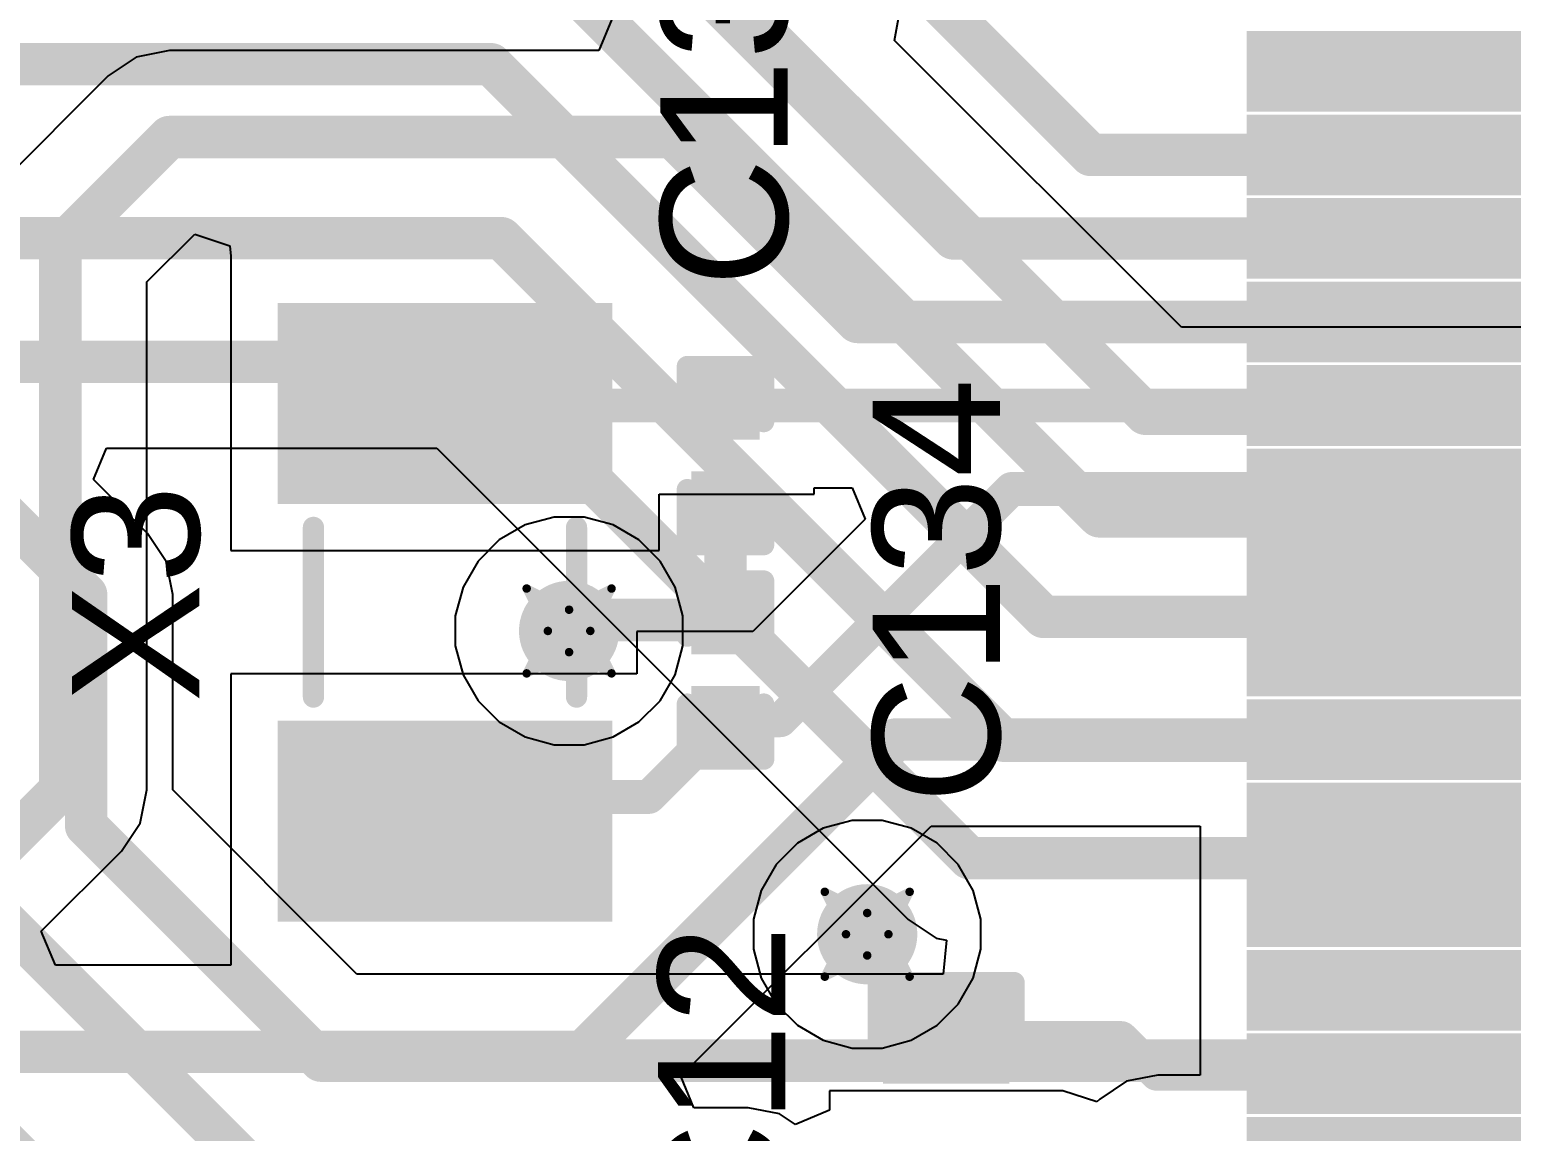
# Model space of a CAD drawing. Header units: inches. Extents: x -36 to 349, y -11 to 240.
# Drawn here: x 69.12 to 77.99, y 72.53 to 79.13 of the extents above; entities that cross this region are included whole.
import ezdxf

# ---------------------------------------------------------------- set-up
doc = ezdxf.new("R2010")
doc.units = ezdxf.units.IN
for name, color, linetype in [('Bottom Layer', 5, 'Continuous'), ('Drill Drawing', 1, 'Continuous'), ('Layer 1', 16, 'Continuous'), ('Layer 2', 76, 'Continuous'), ('Top Layer', 1, 'Continuous'), ('Top Overlay', 2, 'Continuous'), ('Top Paste', 8, 'Continuous'), ('Top Solder', 216, 'Continuous'), ('Via Holes', 16, 'Continuous')]:
    doc.layers.add(name, color=color, linetype=linetype)
doc.styles.add('Arial', font='', dxfattribs={"height": 0.2})
doc.styles.get('Arial').set_extended_font_data('Arial')

# ---------------------------------------------------------------- blocks, each defined once
blk = doc.blocks.new('NX3215SA_32_768K_STD_MUA_8__143')
at = {"layer": 'Top Layer'}
for points in [[(-1.75, 0.9), (-0.75, 0.9), (-0.75, -0.9), (-1.75, -0.9)], [(0.75, 0.9), (1.75, 0.9), (1.75, -0.9), (0.75, -0.9)]]:
    blk.add_hatch(color=1, dxfattribs=at).paths.add_polyline_path(points)
at = {"layer": 'Top Paste'}
for points in [[(-1.75, 0.9), (-0.75, 0.9), (-0.75, -0.9), (-1.75, -0.9)], [(0.75, 0.9), (1.75, 0.9), (1.75, -0.9), (0.75, -0.9)]]:
    blk.add_hatch(color=8, dxfattribs=at).paths.add_polyline_path(points)
at = {"layer": 'Top Solder'}
for points in [[(-1.8516, 1.0016), (-0.6484, 1.0016), (-0.6484, -1.0016), (-1.8516, -1.0016)], [(0.6484, 1.0016), (1.8516, 1.0016), (1.8516, -1.0016), (0.6484, -1.0016)]]:
    blk.add_hatch(color=216, dxfattribs=at).paths.add_polyline_path(points)
at = {"layer": 'Top Overlay'}
for points in [[(-0.508, 0.7874, 0.127, 0.127, 0), (0.508, 0.7874, 0.127, 0.127, 0)], [(-0.508, -0.7874, 0.127, 0.127, 0), (0.508, -0.7874, 0.127, 0.127, 0)]]:
    blk.add_lwpolyline(points, format="xyseb", dxfattribs=at)
for points in [[(-0.5398, 0.7874, 0.0635, 0.0635, 1), (-0.4763, 0.7874, 0.0635, 0.0635, 1)], [(0.4762, 0.7874, 0.0635, 0.0635, 1), (0.5397, 0.7874, 0.0635, 0.0635, 1)], [(-0.5398, -0.7874, 0.0635, 0.0635, 1), (-0.4763, -0.7874, 0.0635, 0.0635, 1)], [(0.4762, -0.7874, 0.0635, 0.0635, 1), (0.5397, -0.7874, 0.0635, 0.0635, 1)]]:
    blk.add_lwpolyline(points, format="xyseb", close=True, dxfattribs=at)
blk = doc.blocks.new('LQFP_144_20_20__155')
at = {"layer": 'Top Layer'}
for points in [[(-11.46, 7.39), (-9.9, 7.39), (-9.9, 7.11), (-11.46, 7.11)], [(-11.46, 6.89), (-9.9, 6.89), (-9.9, 6.61), (-11.46, 6.61)], [(-11.46, 6.39), (-9.9, 6.39), (-9.9, 6.11), (-11.46, 6.11)], [(-11.46, 5.89), (-9.9, 5.89), (-9.9, 5.61), (-11.46, 5.61)], [(-11.46, 5.39), (-9.9, 5.39), (-9.9, 5.11), (-11.46, 5.11)], [(-11.46, 4.89), (-9.9, 4.89), (-9.9, 4.61), (-11.46, 4.61)], [(-11.46, 4.39), (-9.9, 4.39), (-9.9, 4.11), (-11.46, 4.11)], [(-11.46, 3.89), (-9.9, 3.89), (-9.9, 3.61), (-11.46, 3.61)], [(-11.46, 3.39), (-9.9, 3.39), (-9.9, 3.11), (-11.46, 3.11)], [(-11.46, 2.89), (-9.9, 2.89), (-9.9, 2.61), (-11.46, 2.61)], [(-11.46, 2.39), (-9.9, 2.39), (-9.9, 2.11), (-11.46, 2.11)], [(-11.46, 1.89), (-9.9, 1.89), (-9.9, 1.61), (-11.46, 1.61)], [(-11.46, 1.39), (-9.9, 1.39), (-9.9, 1.11), (-11.46, 1.11)]]:
    blk.add_hatch(color=1, dxfattribs=at).paths.add_polyline_path(points)
at = {"layer": 'Top Paste'}
for points in [[(-11.46, 7.39), (-9.9, 7.39), (-9.9, 7.11), (-11.46, 7.11)], [(-11.46, 6.89), (-9.9, 6.89), (-9.9, 6.61), (-11.46, 6.61)], [(-11.46, 6.39), (-9.9, 6.39), (-9.9, 6.11), (-11.46, 6.11)], [(-11.46, 5.89), (-9.9, 5.89), (-9.9, 5.61), (-11.46, 5.61)], [(-11.46, 5.39), (-9.9, 5.39), (-9.9, 5.11), (-11.46, 5.11)], [(-11.46, 4.89), (-9.9, 4.89), (-9.9, 4.61), (-11.46, 4.61)], [(-11.46, 4.39), (-9.9, 4.39), (-9.9, 4.11), (-11.46, 4.11)], [(-11.46, 3.89), (-9.9, 3.89), (-9.9, 3.61), (-11.46, 3.61)], [(-11.46, 3.39), (-9.9, 3.39), (-9.9, 3.11), (-11.46, 3.11)], [(-11.46, 2.89), (-9.9, 2.89), (-9.9, 2.61), (-11.46, 2.61)], [(-11.46, 2.39), (-9.9, 2.39), (-9.9, 2.11), (-11.46, 2.11)], [(-11.46, 1.89), (-9.9, 1.89), (-9.9, 1.61), (-11.46, 1.61)], [(-11.46, 1.39), (-9.9, 1.39), (-9.9, 1.11), (-11.46, 1.11)]]:
    blk.add_hatch(color=8, dxfattribs=at).paths.add_polyline_path(points)
at = {"layer": 'Top Solder'}
for points in [[(-11.5616, 7.4916), (-9.7984, 7.4916), (-9.7984, 7.0084), (-11.5616, 7.0084)], [(-11.5616, 6.9916), (-9.7984, 6.9916), (-9.7984, 6.5084), (-11.5616, 6.5084)], [(-11.5616, 6.4916), (-9.7984, 6.4916), (-9.7984, 6.0084), (-11.5616, 6.0084)], [(-11.5616, 5.9916), (-9.7984, 5.9916), (-9.7984, 5.5084), (-11.5616, 5.5084)], [(-11.5616, 5.4916), (-9.7984, 5.4916), (-9.7984, 5.0084), (-11.5616, 5.0084)], [(-11.5616, 4.9916), (-9.7984, 4.9916), (-9.7984, 4.5084), (-11.5616, 4.5084)], [(-11.5616, 4.4916), (-9.7984, 4.4916), (-9.7984, 4.0084), (-11.5616, 4.0084)], [(-11.5616, 3.9916), (-9.7984, 3.9916), (-9.7984, 3.5084), (-11.5616, 3.5084)], [(-11.5616, 3.4916), (-9.7984, 3.4916), (-9.7984, 3.0084), (-11.5616, 3.0084)], [(-11.5616, 2.9916), (-9.7984, 2.9916), (-9.7984, 2.5084), (-11.5616, 2.5084)], [(-11.5616, 2.4916), (-9.7984, 2.4916), (-9.7984, 2.0084), (-11.5616, 2.0084)], [(-11.5616, 1.9916), (-9.7984, 1.9916), (-9.7984, 1.5084), (-11.5616, 1.5084)], [(-11.5616, 1.4916), (-9.7984, 1.4916), (-9.7984, 1.0084), (-11.5616, 1.0084)], [(-11.5616, 0.9916), (-9.7984, 0.9916), (-9.7984, 0.5084), (-11.5616, 0.5084)]]:
    blk.add_hatch(color=216, dxfattribs=at).paths.add_polyline_path(points)
blk = doc.blocks.new('C___0201_410')
at = {"layer": 'Top Layer'}
for points in [[(-0.45, 0.15), (-0.15, 0.15), (-0.15, -0.15), (-0.45, -0.15)], [(0.15, 0.15), (0.45, 0.15), (0.45, -0.15), (0.15, -0.15)]]:
    blk.add_hatch(color=1, dxfattribs=at).paths.add_polyline_path(points)
at = {"layer": 'Top Paste'}
for points in [[(-0.45, 0.15), (-0.15, 0.15), (-0.15, -0.15), (-0.45, -0.15)], [(0.15, 0.15), (0.45, 0.15), (0.45, -0.15), (0.15, -0.15)]]:
    blk.add_hatch(color=8, dxfattribs=at).paths.add_polyline_path(points)
at = {"layer": 'Top Solder'}
for points in [[(-0.505, 0.205), (-0.095, 0.205), (-0.095, -0.205), (-0.505, -0.205)], [(0.095, 0.205), (0.505, 0.205), (0.505, -0.205), (0.095, -0.205)]]:
    blk.add_hatch(color=216, dxfattribs=at).paths.add_polyline_path(points)
at = {"layer": 'Top Overlay'}
for points in [[(-0.5334, -0.2286, 0.127, 0.127, 0), (-0.5334, 0.2286, 0.127, 0.127, 0)], [(-0.2032, 0.2286, 0.127, 0.127, 0), (-0.5334, 0.2286, 0.127, 0.127, 0)], [(0.5334, 0.2286, 0.127, 0.127, 0), (0.2032, 0.2286, 0.127, 0.127, 0)], [(0.5334, -0.2286, 0.127, 0.127, 0), (0.5334, 0.2286, 0.127, 0.127, 0)], [(-0.2032, -0.2286, 0.127, 0.127, 0), (-0.5334, -0.2286, 0.127, 0.127, 0)], [(0.5334, -0.2286, 0.127, 0.127, 0), (0.2032, -0.2286, 0.127, 0.127, 0)]]:
    blk.add_lwpolyline(points, format="xyseb", dxfattribs=at)
for points in [[(-0.5651, 0.2286, 0.0635, 0.0635, 1), (-0.5016, 0.2286, 0.0635, 0.0635, 1)], [(-0.5651, 0.2286, 0.0635, 0.0635, 1), (-0.5016, 0.2286, 0.0635, 0.0635, 1)], [(-0.2349, 0.2286, 0.0635, 0.0635, 1), (-0.1714, 0.2286, 0.0635, 0.0635, 1)], [(0.1715, 0.2286, 0.0635, 0.0635, 1), (0.235, 0.2286, 0.0635, 0.0635, 1)], [(0.5017, 0.2286, 0.0635, 0.0635, 1), (0.5652, 0.2286, 0.0635, 0.0635, 1)], [(0.5017, 0.2286, 0.0635, 0.0635, 1), (0.5652, 0.2286, 0.0635, 0.0635, 1)], [(-0.5651, -0.2286, 0.0635, 0.0635, 1), (-0.5016, -0.2286, 0.0635, 0.0635, 1)], [(-0.5651, -0.2286, 0.0635, 0.0635, 1), (-0.5016, -0.2286, 0.0635, 0.0635, 1)], [(-0.2349, -0.2286, 0.0635, 0.0635, 1), (-0.1714, -0.2286, 0.0635, 0.0635, 1)], [(0.1715, -0.2286, 0.0635, 0.0635, 1), (0.235, -0.2286, 0.0635, 0.0635, 1)], [(0.5017, -0.2286, 0.0635, 0.0635, 1), (0.5652, -0.2286, 0.0635, 0.0635, 1)], [(0.5017, -0.2286, 0.0635, 0.0635, 1), (0.5652, -0.2286, 0.0635, 0.0635, 1)]]:
    blk.add_lwpolyline(points, format="xyseb", close=True, dxfattribs=at)
blk = doc.blocks.new('C___0201_411')
at = {"layer": 'Top Layer'}
for points in [[(-0.45, 0.15), (-0.15, 0.15), (-0.15, -0.15), (-0.45, -0.15)], [(0.15, 0.15), (0.45, 0.15), (0.45, -0.15), (0.15, -0.15)]]:
    blk.add_hatch(color=1, dxfattribs=at).paths.add_polyline_path(points)
at = {"layer": 'Top Paste'}
for points in [[(-0.45, 0.15), (-0.15, 0.15), (-0.15, -0.15), (-0.45, -0.15)], [(0.15, 0.15), (0.45, 0.15), (0.45, -0.15), (0.15, -0.15)]]:
    blk.add_hatch(color=8, dxfattribs=at).paths.add_polyline_path(points)
at = {"layer": 'Top Solder'}
for points in [[(-0.505, 0.205), (-0.095, 0.205), (-0.095, -0.205), (-0.505, -0.205)], [(0.095, 0.205), (0.505, 0.205), (0.505, -0.205), (0.095, -0.205)]]:
    blk.add_hatch(color=216, dxfattribs=at).paths.add_polyline_path(points)
at = {"layer": 'Top Overlay'}
for points in [[(-0.5334, 0.2286, 0.127, 0.127, 0), (-0.5334, -0.2286, 0.127, 0.127, 0)], [(-0.5334, 0.2286, 0.127, 0.127, 0), (-0.2032, 0.2286, 0.127, 0.127, 0)], [(0.2032, 0.2286, 0.127, 0.127, 0), (0.5334, 0.2286, 0.127, 0.127, 0)], [(0.5334, 0.2286, 0.127, 0.127, 0), (0.5334, -0.2286, 0.127, 0.127, 0)], [(-0.5334, -0.2286, 0.127, 0.127, 0), (-0.2032, -0.2286, 0.127, 0.127, 0)], [(0.2032, -0.2286, 0.127, 0.127, 0), (0.5334, -0.2286, 0.127, 0.127, 0)]]:
    blk.add_lwpolyline(points, format="xyseb", dxfattribs=at)
for points in [[(-0.5651, 0.2286, 0.0635, 0.0635, 1), (-0.5016, 0.2286, 0.0635, 0.0635, 1)], [(-0.5651, 0.2286, 0.0635, 0.0635, 1), (-0.5016, 0.2286, 0.0635, 0.0635, 1)], [(-0.2349, 0.2286, 0.0635, 0.0635, 1), (-0.1714, 0.2286, 0.0635, 0.0635, 1)], [(0.1715, 0.2286, 0.0635, 0.0635, 1), (0.235, 0.2286, 0.0635, 0.0635, 1)], [(0.5017, 0.2286, 0.0635, 0.0635, 1), (0.5652, 0.2286, 0.0635, 0.0635, 1)], [(0.5017, 0.2286, 0.0635, 0.0635, 1), (0.5652, 0.2286, 0.0635, 0.0635, 1)], [(-0.5651, -0.2286, 0.0635, 0.0635, 1), (-0.5016, -0.2286, 0.0635, 0.0635, 1)], [(-0.5651, -0.2286, 0.0635, 0.0635, 1), (-0.5016, -0.2286, 0.0635, 0.0635, 1)], [(-0.2349, -0.2286, 0.0635, 0.0635, 1), (-0.1714, -0.2286, 0.0635, 0.0635, 1)], [(0.1715, -0.2286, 0.0635, 0.0635, 1), (0.235, -0.2286, 0.0635, 0.0635, 1)], [(0.5017, -0.2286, 0.0635, 0.0635, 1), (0.5652, -0.2286, 0.0635, 0.0635, 1)], [(0.5017, -0.2286, 0.0635, 0.0635, 1), (0.5652, -0.2286, 0.0635, 0.0635, 1)]]:
    blk.add_lwpolyline(points, format="xyseb", close=True, dxfattribs=at)
blk = doc.blocks.new('C___0402_491')
at = {"layer": 'Top Layer'}
for points in [[(-0.6985, -0.3175), (-0.6985, 0.3175), (-0.2413, 0.3175), (-0.2413, -0.3175)], [(0.2413, -0.3175), (0.2413, 0.3175), (0.6985, 0.3175), (0.6985, -0.3175)]]:
    blk.add_hatch(color=1, dxfattribs=at).paths.add_polyline_path(points)
at = {"layer": 'Top Paste'}
for points in [[(-0.6985, -0.3175), (-0.6985, 0.3175), (-0.2413, 0.3175), (-0.2413, -0.3175)], [(0.2413, -0.3175), (0.2413, 0.3175), (0.6985, 0.3175), (0.6985, -0.3175)]]:
    blk.add_hatch(color=8, dxfattribs=at).paths.add_polyline_path(points)
at = {"layer": 'Top Solder'}
for points in [[(-0.7585, -0.3775), (-0.7585, 0.3775), (-0.1813, 0.3775), (-0.1813, -0.3775)], [(0.1813, -0.3775), (0.1813, 0.3775), (0.7585, 0.3775), (0.7585, -0.3775)]]:
    blk.add_hatch(color=216, dxfattribs=at).paths.add_polyline_path(points)
at = {"layer": 'Top Overlay'}
for points in [[(-0.7874, 0.4064, 0.127, 0.127, 0), (-0.7874, -0.4064, 0.127, 0.127, 0)], [(-0.7874, 0.4064, 0.127, 0.127, 0), (-0.2794, 0.4064, 0.127, 0.127, 0)], [(0.2794, 0.4064, 0.127, 0.127, 0), (0.7874, 0.4064, 0.127, 0.127, 0)], [(0.7874, 0.4064, 0.127, 0.127, 0), (0.7874, -0.4064, 0.127, 0.127, 0)], [(-0.7874, -0.4064, 0.127, 0.127, 0), (-0.2794, -0.4064, 0.127, 0.127, 0)], [(0.2794, -0.4064, 0.127, 0.127, 0), (0.7874, -0.4064, 0.127, 0.127, 0)]]:
    blk.add_lwpolyline(points, format="xyseb", dxfattribs=at)
for points in [[(-0.8192, 0.4064, 0.0635, 0.0635, 1), (-0.7557, 0.4064, 0.0635, 0.0635, 1)], [(-0.8192, 0.4064, 0.0635, 0.0635, 1), (-0.7557, 0.4064, 0.0635, 0.0635, 1)], [(-0.3112, 0.4064, 0.0635, 0.0635, 1), (-0.2477, 0.4064, 0.0635, 0.0635, 1)], [(0.2476, 0.4064, 0.0635, 0.0635, 1), (0.3111, 0.4064, 0.0635, 0.0635, 1)], [(0.7556, 0.4064, 0.0635, 0.0635, 1), (0.8191, 0.4064, 0.0635, 0.0635, 1)], [(0.7556, 0.4064, 0.0635, 0.0635, 1), (0.8191, 0.4064, 0.0635, 0.0635, 1)], [(-0.8192, -0.4064, 0.0635, 0.0635, 1), (-0.7557, -0.4064, 0.0635, 0.0635, 1)], [(-0.8192, -0.4064, 0.0635, 0.0635, 1), (-0.7557, -0.4064, 0.0635, 0.0635, 1)], [(-0.3112, -0.4064, 0.0635, 0.0635, 1), (-0.2477, -0.4064, 0.0635, 0.0635, 1)], [(0.2476, -0.4064, 0.0635, 0.0635, 1), (0.3111, -0.4064, 0.0635, 0.0635, 1)], [(0.7556, -0.4064, 0.0635, 0.0635, 1), (0.8191, -0.4064, 0.0635, 0.0635, 1)], [(0.7556, -0.4064, 0.0635, 0.0635, 1), (0.8191, -0.4064, 0.0635, 0.0635, 1)]]:
    blk.add_lwpolyline(points, format="xyseb", close=True, dxfattribs=at)

msp = doc.modelspace()

# ---------------------------------------------------------------- hatches: boundary and pattern name
at = {"layer": 'Bottom Layer'}
h = msp.add_hatch(color=5, dxfattribs=at)
edge = h.paths.add_edge_path()
edge.add_arc((72.3519, 75.5285), 0.3, 0, 360)
h = msp.add_hatch(color=5, dxfattribs=at)
edge = h.paths.add_edge_path()
edge.add_arc((74.1361, 73.7129), 0.3, 0, 360)
at = {"layer": 'Layer 1'}
h = msp.add_hatch(color=16, dxfattribs=at)
edge = h.paths.add_edge_path()
edge.add_arc((72.3519, 75.5285), 0.3, 0, 360)
h = msp.add_hatch(color=16, dxfattribs=at)
edge = h.paths.add_edge_path()
edge.add_arc((74.1361, 73.7129), 0.3, 0, 360)
at = {"layer": 'Layer 2'}
h = msp.add_hatch(color=76, dxfattribs=at)
edge = h.paths.add_edge_path()
edge.add_arc((72.3519, 75.5285), 0.3, 0, 360)
h = msp.add_hatch(color=76, dxfattribs=at)
edge = h.paths.add_edge_path()
edge.add_arc((74.1361, 73.7129), 0.3, 0, 360)
at = {"layer": 'Top Layer'}
h = msp.add_hatch(color=1, dxfattribs=at)
edge = h.paths.add_edge_path()
edge.add_arc((72.3519, 75.5285), 0.3, 0, 360)
h = msp.add_hatch(color=1, dxfattribs=at)
edge = h.paths.add_edge_path()
edge.add_arc((74.1361, 73.7129), 0.3, 0, 360)
at = {"layer": 'Via Holes'}
h = msp.add_hatch(color=7, dxfattribs=at)
edge = h.paths.add_edge_path()
edge.add_arc((72.3519, 75.5285), 0.15, 0, 360)
h = msp.add_hatch(color=7, dxfattribs=at)
edge = h.paths.add_edge_path()
edge.add_arc((74.1361, 73.7129), 0.15, 0, 360)

# ---------------------------------------------------------------- linework, layer by layer
at = {"layer": 'Bottom Layer'}
for p, q in [((74.3, 79.0626), (74.3442, 79.3055)), ((76.0162, 77.3464), (74.3, 79.0626)), ((79.649, 77.3464), (76.0162, 77.3464)), ((69.5057, 76.4343), (69.5834, 76.6218)), ((69.5834, 76.6218), (71.5613, 76.6218)), ((71.5613, 76.6218), (74.3814, 73.8018)), ((69.8278, 76.1122), (69.5057, 76.4343)), ((69.9401, 75.9442), (69.8278, 76.1122)), ((69.9795, 75.746), (69.9401, 75.9442)), ((69.9795, 74.5768), (69.9795, 75.746)), ((71.0821, 73.4741), (69.9795, 74.5768)), ((74.3814, 73.8018), (74.5494, 73.6895)), ((74.5494, 73.6895), (74.6114, 73.6771)), ((74.6114, 73.6771), (74.5914, 73.4741)), ((74.5914, 73.4741), (71.0821, 73.4741))]:
    msp.add_line(p, q, dxfattribs=at)
for points in [[(72.3121, 80.318, 0.254, 0.254, 0), (75.8017, 76.8284, 0.254, 0.254, 0)], [(72.1331, 79.6068, 0.254, 0.254, 0), (75.5254, 76.2145, 0.254, 0.254, 0)], [(68.3858, 78.921, 0.254, 0.254, 0), (71.884, 78.921, 0.254, 0.254, 0)], [(71.884, 78.921, 0.254, 0.254, 0), (75.1925, 75.6125, 0.254, 0.254, 0)], [(67.4889, 77.8796, 0.254, 0.254, 0), (71.946, 77.8796, 0.254, 0.254, 0)], [(71.946, 77.8796, 0.254, 0.254, 0), (74.9544, 74.8711, 0.254, 0.254, 0)], [(68.3858, 77.1398, 0.254, 0.254, 0), (71.7758, 77.1398, 0.254, 0.254, 0)], [(71.7758, 77.1398, 0.254, 0.254, 0), (74.7476, 74.168, 0.254, 0.254, 0)], [(75.8017, 76.8284, 0.254, 0.254, 0), (100.5742, 76.8284, 0.254, 0.254, 0)], [(68.7805, 76.427, 0.254, 0.254, 0), (69.4615, 75.746, 0.254, 0.254, 0)], [(75.5254, 76.2145, 0.254, 0.254, 0), (100.1229, 76.2145, 0.254, 0.254, 0)], [(69.4615, 74.3623, 0.254, 0.254, 0), (69.4615, 75.746, 0.254, 0.254, 0)], [(75.1925, 75.6125, 0.254, 0.254, 0), (99.4732, 75.6125, 0.254, 0.254, 0)], [(66.557, 74.8945, 0.254, 0.254, 0), (69.7727, 71.6788, 0.254, 0.254, 0)], [(74.9544, 74.8711, 0.254, 0.254, 0), (91.1442, 74.8711, 0.254, 0.254, 0)], [(68.3858, 74.3832, 0.254, 0.254, 0), (70.4732, 72.2958, 0.254, 0.254, 0)], [(69.4615, 74.3623, 0.254, 0.254, 0), (70.8676, 72.9562, 0.254, 0.254, 0)], [(74.7476, 74.168, 0.254, 0.254, 0), (92.0586, 74.168, 0.254, 0.254, 0)], [(70.8676, 72.9562, 0.254, 0.254, 0), (103.9532, 72.9562, 0.254, 0.254, 0)]]:
    msp.add_lwpolyline(points, format="xyseb", dxfattribs=at)
for points in [[(71.8205, 78.921, 0.127, 0.127, 1), (71.9475, 78.921, 0.127, 0.127, 1)], [(71.8205, 78.921, 0.127, 0.127, 1), (71.9475, 78.921, 0.127, 0.127, 1)], [(71.8825, 77.8796, 0.127, 0.127, 1), (72.0095, 77.8796, 0.127, 0.127, 1)], [(71.8825, 77.8796, 0.127, 0.127, 1), (72.0095, 77.8796, 0.127, 0.127, 1)], [(71.7123, 77.1398, 0.127, 0.127, 1), (71.8393, 77.1398, 0.127, 0.127, 1)], [(71.7123, 77.1398, 0.127, 0.127, 1), (71.8393, 77.1398, 0.127, 0.127, 1)], [(75.7382, 76.8284, 0.127, 0.127, 1), (75.8652, 76.8284, 0.127, 0.127, 1)], [(75.7382, 76.8284, 0.127, 0.127, 1), (75.8652, 76.8284, 0.127, 0.127, 1)], [(75.4619, 76.2145, 0.127, 0.127, 1), (75.5889, 76.2145, 0.127, 0.127, 1)], [(75.4619, 76.2145, 0.127, 0.127, 1), (75.5889, 76.2145, 0.127, 0.127, 1)], [(69.398, 75.746, 0.127, 0.127, 1), (69.525, 75.746, 0.127, 0.127, 1)], [(69.398, 75.746, 0.127, 0.127, 1), (69.525, 75.746, 0.127, 0.127, 1)], [(75.129, 75.6125, 0.127, 0.127, 1), (75.256, 75.6125, 0.127, 0.127, 1)], [(75.129, 75.6125, 0.127, 0.127, 1), (75.256, 75.6125, 0.127, 0.127, 1)], [(74.8909, 74.8711, 0.127, 0.127, 1), (75.0179, 74.8711, 0.127, 0.127, 1)], [(74.8909, 74.8711, 0.127, 0.127, 1), (75.0179, 74.8711, 0.127, 0.127, 1)], [(69.398, 74.3623, 0.127, 0.127, 1), (69.525, 74.3623, 0.127, 0.127, 1)], [(69.398, 74.3623, 0.127, 0.127, 1), (69.525, 74.3623, 0.127, 0.127, 1)], [(74.6841, 74.168, 0.127, 0.127, 1), (74.8111, 74.168, 0.127, 0.127, 1)], [(74.6841, 74.168, 0.127, 0.127, 1), (74.8111, 74.168, 0.127, 0.127, 1)], [(70.8041, 72.9562, 0.127, 0.127, 1), (70.9311, 72.9562, 0.127, 0.127, 1)], [(70.8041, 72.9562, 0.127, 0.127, 1), (70.9311, 72.9562, 0.127, 0.127, 1)]]:
    msp.add_lwpolyline(points, format="xyseb", close=True, dxfattribs=at)
at = {"layer": 'Drill Drawing'}
for points in [[(72.0979, 75.7825, 0.0508, 0.0508, 0), (72.3519, 75.6555, 0.0508, 0.0508, 0)], [(72.0979, 75.7825, 0.0508, 0.0508, 0), (72.2249, 75.5285, 0.0508, 0.0508, 0)], [(72.3519, 75.6555, 0.0508, 0.0508, 0), (72.6059, 75.7825, 0.0508, 0.0508, 0)], [(72.4789, 75.5285, 0.0508, 0.0508, 0), (72.6059, 75.7825, 0.0508, 0.0508, 0)], [(72.0979, 75.2745, 0.0508, 0.0508, 0), (72.2249, 75.5285, 0.0508, 0.0508, 0)], [(72.4789, 75.5285, 0.0508, 0.0508, 0), (72.6059, 75.2745, 0.0508, 0.0508, 0)], [(72.0979, 75.2745, 0.0508, 0.0508, 0), (72.3519, 75.4015, 0.0508, 0.0508, 0)], [(72.3519, 75.4015, 0.0508, 0.0508, 0), (72.6059, 75.2745, 0.0508, 0.0508, 0)], [(73.8821, 73.9669, 0.0508, 0.0508, 0), (74.1361, 73.8399, 0.0508, 0.0508, 0)], [(73.8821, 73.9669, 0.0508, 0.0508, 0), (74.0091, 73.7129, 0.0508, 0.0508, 0)], [(74.1361, 73.8399, 0.0508, 0.0508, 0), (74.3901, 73.9669, 0.0508, 0.0508, 0)], [(74.2631, 73.7129, 0.0508, 0.0508, 0), (74.3901, 73.9669, 0.0508, 0.0508, 0)], [(73.8821, 73.4589, 0.0508, 0.0508, 0), (74.0091, 73.7129, 0.0508, 0.0508, 0)], [(74.2631, 73.7129, 0.0508, 0.0508, 0), (74.3901, 73.4589, 0.0508, 0.0508, 0)], [(73.8821, 73.4589, 0.0508, 0.0508, 0), (74.1361, 73.5859, 0.0508, 0.0508, 0)], [(74.1361, 73.5859, 0.0508, 0.0508, 0), (74.3901, 73.4589, 0.0508, 0.0508, 0)]]:
    msp.add_lwpolyline(points, format="xyseb", dxfattribs=at)
for points in [[(72.0852, 75.7825, 0.0254, 0.0254, 1), (72.1106, 75.7825, 0.0254, 0.0254, 1)], [(72.0852, 75.7825, 0.0254, 0.0254, 1), (72.1106, 75.7825, 0.0254, 0.0254, 1)], [(72.5932, 75.7825, 0.0254, 0.0254, 1), (72.6186, 75.7825, 0.0254, 0.0254, 1)], [(72.5932, 75.7825, 0.0254, 0.0254, 1), (72.6186, 75.7825, 0.0254, 0.0254, 1)], [(72.3392, 75.6555, 0.0254, 0.0254, 1), (72.3646, 75.6555, 0.0254, 0.0254, 1)], [(72.3392, 75.6555, 0.0254, 0.0254, 1), (72.3646, 75.6555, 0.0254, 0.0254, 1)], [(72.2122, 75.5285, 0.0254, 0.0254, 1), (72.2376, 75.5285, 0.0254, 0.0254, 1)], [(72.2122, 75.5285, 0.0254, 0.0254, 1), (72.2376, 75.5285, 0.0254, 0.0254, 1)], [(72.4662, 75.5285, 0.0254, 0.0254, 1), (72.4916, 75.5285, 0.0254, 0.0254, 1)], [(72.4662, 75.5285, 0.0254, 0.0254, 1), (72.4916, 75.5285, 0.0254, 0.0254, 1)], [(72.3392, 75.4015, 0.0254, 0.0254, 1), (72.3646, 75.4015, 0.0254, 0.0254, 1)], [(72.3392, 75.4015, 0.0254, 0.0254, 1), (72.3646, 75.4015, 0.0254, 0.0254, 1)], [(72.0852, 75.2745, 0.0254, 0.0254, 1), (72.1106, 75.2745, 0.0254, 0.0254, 1)], [(72.0852, 75.2745, 0.0254, 0.0254, 1), (72.1106, 75.2745, 0.0254, 0.0254, 1)], [(72.5932, 75.2745, 0.0254, 0.0254, 1), (72.6186, 75.2745, 0.0254, 0.0254, 1)], [(72.5932, 75.2745, 0.0254, 0.0254, 1), (72.6186, 75.2745, 0.0254, 0.0254, 1)], [(73.8694, 73.9669, 0.0254, 0.0254, 1), (73.8948, 73.9669, 0.0254, 0.0254, 1)], [(73.8694, 73.9669, 0.0254, 0.0254, 1), (73.8948, 73.9669, 0.0254, 0.0254, 1)], [(74.3774, 73.9669, 0.0254, 0.0254, 1), (74.4028, 73.9669, 0.0254, 0.0254, 1)], [(74.3774, 73.9669, 0.0254, 0.0254, 1), (74.4028, 73.9669, 0.0254, 0.0254, 1)], [(74.1234, 73.8399, 0.0254, 0.0254, 1), (74.1488, 73.8399, 0.0254, 0.0254, 1)], [(74.1234, 73.8399, 0.0254, 0.0254, 1), (74.1488, 73.8399, 0.0254, 0.0254, 1)], [(73.9964, 73.7129, 0.0254, 0.0254, 1), (74.0218, 73.7129, 0.0254, 0.0254, 1)], [(73.9964, 73.7129, 0.0254, 0.0254, 1), (74.0218, 73.7129, 0.0254, 0.0254, 1)], [(74.2504, 73.7129, 0.0254, 0.0254, 1), (74.2758, 73.7129, 0.0254, 0.0254, 1)], [(74.2504, 73.7129, 0.0254, 0.0254, 1), (74.2758, 73.7129, 0.0254, 0.0254, 1)], [(74.1234, 73.5859, 0.0254, 0.0254, 1), (74.1488, 73.5859, 0.0254, 0.0254, 1)], [(74.1234, 73.5859, 0.0254, 0.0254, 1), (74.1488, 73.5859, 0.0254, 0.0254, 1)], [(73.8694, 73.4589, 0.0254, 0.0254, 1), (73.8948, 73.4589, 0.0254, 0.0254, 1)], [(73.8694, 73.4589, 0.0254, 0.0254, 1), (73.8948, 73.4589, 0.0254, 0.0254, 1)], [(74.3774, 73.4589, 0.0254, 0.0254, 1), (74.4028, 73.4589, 0.0254, 0.0254, 1)], [(74.3774, 73.4589, 0.0254, 0.0254, 1), (74.4028, 73.4589, 0.0254, 0.0254, 1)]]:
    msp.add_lwpolyline(points, format="xyseb", close=True, dxfattribs=at)
at = {"layer": 'Layer 2'}
for p, q in [((72.2623, 76.2095), (72.0891, 76.1631)), ((72.4416, 76.2095), (72.2623, 76.2095)), ((72.6148, 76.1631), (72.4416, 76.2095)), ((72.0891, 76.1631), (71.9338, 76.0734)), ((72.7701, 76.0734), (72.6148, 76.1631)), ((71.9338, 76.0734), (71.807, 75.9466)), ((72.8969, 75.9466), (72.7701, 76.0734)), ((71.807, 75.9466), (71.7173, 75.7913)), ((72.9865, 75.7913), (72.8969, 75.9466)), ((71.7173, 75.7913), (71.6709, 75.6181)), ((73.0329, 75.6181), (72.9865, 75.7913)), ((71.6709, 75.6181), (71.6709, 75.4388)), ((73.0329, 75.4388), (73.0329, 75.6181)), ((71.6709, 75.4388), (71.7173, 75.2656)), ((72.9865, 75.2656), (73.0329, 75.4388)), ((71.7173, 75.2656), (71.807, 75.1103)), ((72.8969, 75.1103), (72.9865, 75.2656)), ((71.807, 75.1103), (71.9338, 74.9835)), ((72.7701, 74.9835), (72.8969, 75.1103)), ((71.9338, 74.9835), (72.0891, 74.8939)), ((72.6148, 74.8939), (72.7701, 74.9835)), ((72.0891, 74.8939), (72.2623, 74.8475)), ((72.2623, 74.8475), (72.4416, 74.8475)), ((72.4416, 74.8475), (72.6148, 74.8939)), ((73.8733, 74.3475), (73.718, 74.2578)), ((74.0465, 74.3939), (73.8733, 74.3475)), ((74.2258, 74.3939), (74.0465, 74.3939)), ((74.399, 74.3475), (74.2258, 74.3939)), ((74.5543, 74.2578), (74.399, 74.3475)), ((73.718, 74.2578), (73.5912, 74.131)), ((74.6811, 74.131), (74.5543, 74.2578)), ((73.5912, 74.131), (73.5015, 73.9758)), ((74.7707, 73.9758), (74.6811, 74.131)), ((73.5015, 73.9758), (73.4551, 73.8026)), ((74.8171, 73.8026), (74.7707, 73.9758)), ((73.4551, 73.8026), (73.4551, 73.6232)), ((74.8171, 73.6232), (74.8171, 73.8026)), ((73.4551, 73.6232), (73.5015, 73.45)), ((74.7707, 73.45), (74.8171, 73.6232)), ((73.5015, 73.45), (73.5912, 73.2948)), ((74.6811, 73.2948), (74.7707, 73.45)), ((73.5912, 73.2948), (73.718, 73.168)), ((74.5543, 73.168), (74.6811, 73.2948)), ((73.718, 73.168), (73.8733, 73.0783)), ((74.399, 73.0783), (74.5543, 73.168)), ((73.8733, 73.0783), (74.0465, 73.0319)), ((74.2258, 73.0319), (74.399, 73.0783)), ((74.0465, 73.0319), (74.2258, 73.0319))]:
    msp.add_line(p, q, dxfattribs=at)
at = {"layer": 'Top Layer'}
for p, q in [((72.6077, 79.1908), (72.53, 79.003)), ((69.7615, 78.9636), (69.5934, 78.8513)), ((69.9597, 79.003), (69.7615, 78.9636)), ((72.53, 79.003), (69.9597, 79.003)), ((69.5934, 78.8513), (68.9406, 78.1985)), ((69.5934, 78.8513), (69.5934, 78.8513)), ((69.8248, 77.6177), (70.1115, 77.9044)), ((70.1115, 77.9044), (70.3223, 77.834)), ((70.3223, 77.834), (70.3282, 77.7716)), ((70.3282, 77.7716), (70.3282, 77.7716)), ((70.3282, 77.7716), (70.3282, 76.0096)), ((69.8248, 74.5767), (69.8248, 77.6177)), ((73.819, 76.347), (73.819, 76.3859)), ((73.819, 76.3859), (74.0466, 76.3859)), ((74.0466, 76.3859), (74.1243, 76.1982)), ((72.8902, 76.0096), (72.8902, 76.347)), ((72.8902, 76.347), (73.819, 76.347)), ((74.1243, 76.1982), (73.4514, 75.5252)), ((70.3282, 76.0096), (72.8902, 76.0096)), ((73.4514, 75.5252), (72.757, 75.5252)), ((72.757, 75.5252), (72.757, 75.2716)), ((72.757, 75.2716), (70.3282, 75.2716)), ((70.3282, 75.2716), (70.3282, 73.5272)), ((69.7854, 74.3785), (69.8248, 74.5767)), ((69.6731, 74.2104), (69.7854, 74.3785)), ((73.0205, 72.8626), (74.518, 74.36)), ((74.518, 74.36), (76.1282, 74.36)), ((76.1282, 74.36), (76.1282, 73.857)), ((69.1931, 73.7304), (69.6731, 74.2104)), ((76.1282, 73.857), (76.1282, 72.8701)), ((69.2773, 73.5272), (69.1931, 73.7304)), ((70.3282, 73.5272), (69.2773, 73.5272)), ((73.0983, 72.6748), (73.0205, 72.8626)), ((75.6873, 72.8326), (75.5277, 72.7259)), ((75.8756, 72.8701), (75.6873, 72.8326)), ((76.1282, 72.8701), (75.8756, 72.8701)), ((75.3073, 72.7761), (73.9103, 72.7761)), ((73.9103, 72.7761), (73.9103, 72.6603)), ((75.5105, 72.7088), (75.3073, 72.7761)), ((75.3073, 72.7761), (75.3073, 72.7761)), ((75.5277, 72.7259), (75.5105, 72.7088)), ((73.4232, 72.6748), (73.0983, 72.6748)), ((73.6115, 72.6374), (73.4232, 72.6748)), ((73.7071, 72.5735), (73.6115, 72.6374)), ((73.9103, 72.6603), (73.7071, 72.5735))]:
    msp.add_line(p, q, dxfattribs=at)
for points in [[(72.5464, 79.9846, 0.254, 0.254, 0), (74.653, 77.878, 0.254, 0.254, 0)], [(73.9738, 79.878, 0.254, 0.254, 0), (75.4738, 78.378, 0.254, 0.254, 0)], [(77.2892, 78.878, 0.254, 0.254, 0), (79.2661, 78.878, 0.254, 0.254, 0)], [(69.3068, 77.8322, 0.254, 0.254, 0), (69.9597, 78.4851, 0.254, 0.254, 0)], [(69.9597, 78.4851, 0.254, 0.254, 0), (72.9709, 78.4851, 0.254, 0.254, 0)], [(72.9709, 78.4851, 0.254, 0.254, 0), (74.078, 77.378, 0.254, 0.254, 0)], [(75.4738, 78.378, 0.254, 0.254, 0), (77.2892, 78.378, 0.254, 0.254, 0)], [(69.3068, 74.5767, 0.254, 0.254, 0), (69.3068, 77.8322, 0.254, 0.254, 0)], [(74.653, 77.878, 0.254, 0.254, 0), (77.2892, 77.878, 0.254, 0.254, 0)], [(74.078, 77.378, 0.254, 0.254, 0), (77.2892, 77.378, 0.254, 0.254, 0)], [(71.6092, 76.6366, 0.2032, 0.2032, 0), (71.8506, 76.878, 0.2032, 0.2032, 0)], [(71.8506, 76.878, 0.2032, 0.2032, 0), (73.288, 76.878, 0.2032, 0.2032, 0)], [(73.288, 76.878, 0.2032, 0.2032, 0), (77.2892, 76.878, 0.2032, 0.2032, 0)], [(73.6162, 74.9942, 0.2032, 0.2032, 0), (75, 76.378, 0.2032, 0.2032, 0)], [(75, 76.378, 0.2032, 0.2032, 0), (77.2892, 76.378, 0.2032, 0.2032, 0)], [(73.288, 75.5942, 0.254, 0.254, 0), (73.288, 76.278, 0.254, 0.254, 0)], [(77.2892, 75.878, 0.254, 0.254, 0), (78.64, 75.878, 0.254, 0.254, 0)], [(72.3519, 75.5942, 0.254, 0.254, 0), (73.288, 75.5942, 0.254, 0.254, 0)], [(72.3519, 75.5285, 0.254, 0.254, 0), (72.3519, 75.5942, 0.254, 0.254, 0)], [(77.2892, 75.378, 0.254, 0.254, 0), (78.9061, 75.378, 0.254, 0.254, 0)], [(72.8288, 74.535, 0.2032, 0.2032, 0), (73.288, 74.9942, 0.2032, 0.2032, 0)], [(73.288, 74.9942, 0.2032, 0.2032, 0), (73.6162, 74.9942, 0.2032, 0.2032, 0)], [(72.4348, 73.0093, 0.254, 0.254, 0), (74.3034, 74.878, 0.254, 0.254, 0)], [(74.3034, 74.878, 0.254, 0.254, 0), (77.2892, 74.878, 0.254, 0.254, 0)], [(68.6278, 73.8977, 0.254, 0.254, 0), (69.3068, 74.5767, 0.254, 0.254, 0)], [(71.6092, 74.1366, 0.2032, 0.2032, 0), (72.0076, 74.535, 0.2032, 0.2032, 0)], [(72.0076, 74.535, 0.2032, 0.2032, 0), (72.8288, 74.535, 0.2032, 0.2032, 0)], [(77.2892, 74.378, 0.254, 0.254, 0), (84.1014, 74.378, 0.254, 0.254, 0)], [(77.2892, 73.878, 0.254, 0.254, 0), (83.0663, 73.878, 0.254, 0.254, 0)], [(74.1361, 73.7129, 0.2032, 0.2032, 0), (74.3929, 73.2333, 0.2032, 0.2032, 0)], [(77.2892, 73.378, 0.254, 0.254, 0), (82.1556, 73.378, 0.254, 0.254, 0)], [(74.3929, 73.2333, 0.2032, 0.2032, 0), (74.6088, 73.1063, 0.2032, 0.2032, 0)], [(74.6596, 73.0913, 0.2032, 0.2032, 0), (75.6557, 73.0913, 0.2032, 0.2032, 0)], [(75.6557, 73.0913, 0.2032, 0.2032, 0), (75.869, 72.878, 0.2032, 0.2032, 0)], [(58.8691, 73.0093, 0.254, 0.254, 0), (72.4348, 73.0093, 0.254, 0.254, 0)], [(75.869, 72.878, 0.2032, 0.2032, 0), (77.2892, 72.878, 0.2032, 0.2032, 0)]]:
    msp.add_lwpolyline(points, format="xyseb", dxfattribs=at)
for points in [[(77.2257, 78.878, 0.127, 0.127, 1), (77.3527, 78.878, 0.127, 0.127, 1)], [(69.8962, 78.4851, 0.127, 0.127, 1), (70.0232, 78.4851, 0.127, 0.127, 1)], [(69.8962, 78.4851, 0.127, 0.127, 1), (70.0232, 78.4851, 0.127, 0.127, 1)], [(72.9074, 78.4851, 0.127, 0.127, 1), (73.0344, 78.4851, 0.127, 0.127, 1)], [(72.9074, 78.4851, 0.127, 0.127, 1), (73.0344, 78.4851, 0.127, 0.127, 1)], [(75.4103, 78.378, 0.127, 0.127, 1), (75.5373, 78.378, 0.127, 0.127, 1)], [(75.4103, 78.378, 0.127, 0.127, 1), (75.5373, 78.378, 0.127, 0.127, 1)], [(77.2257, 78.378, 0.127, 0.127, 1), (77.3527, 78.378, 0.127, 0.127, 1)], [(69.2433, 77.8322, 0.127, 0.127, 1), (69.3703, 77.8322, 0.127, 0.127, 1)], [(69.2433, 77.8322, 0.127, 0.127, 1), (69.3703, 77.8322, 0.127, 0.127, 1)], [(74.5895, 77.878, 0.127, 0.127, 1), (74.7165, 77.878, 0.127, 0.127, 1)], [(74.5895, 77.878, 0.127, 0.127, 1), (74.7165, 77.878, 0.127, 0.127, 1)], [(77.2257, 77.878, 0.127, 0.127, 1), (77.3527, 77.878, 0.127, 0.127, 1)], [(74.0145, 77.378, 0.127, 0.127, 1), (74.1415, 77.378, 0.127, 0.127, 1)], [(74.0145, 77.378, 0.127, 0.127, 1), (74.1415, 77.378, 0.127, 0.127, 1)], [(77.2257, 77.378, 0.127, 0.127, 1), (77.3527, 77.378, 0.127, 0.127, 1)], [(71.7998, 76.878, 0.1016, 0.1016, 1), (71.9014, 76.878, 0.1016, 0.1016, 1)], [(71.7998, 76.878, 0.1016, 0.1016, 1), (71.9014, 76.878, 0.1016, 0.1016, 1)], [(73.2372, 76.878, 0.1016, 0.1016, 1), (73.3388, 76.878, 0.1016, 0.1016, 1)], [(73.2372, 76.878, 0.1016, 0.1016, 1), (73.3388, 76.878, 0.1016, 0.1016, 1)], [(77.2384, 76.878, 0.1016, 0.1016, 1), (77.34, 76.878, 0.1016, 0.1016, 1)], [(71.5584, 76.6366, 0.1016, 0.1016, 1), (71.66, 76.6366, 0.1016, 0.1016, 1)], [(74.9492, 76.378, 0.1016, 0.1016, 1), (75.0508, 76.378, 0.1016, 0.1016, 1)], [(74.9492, 76.378, 0.1016, 0.1016, 1), (75.0508, 76.378, 0.1016, 0.1016, 1)], [(77.2384, 76.378, 0.1016, 0.1016, 1), (77.34, 76.378, 0.1016, 0.1016, 1)], [(73.2245, 76.278, 0.127, 0.127, 1), (73.3515, 76.278, 0.127, 0.127, 1)], [(77.2257, 75.878, 0.127, 0.127, 1), (77.3527, 75.878, 0.127, 0.127, 1)], [(72.2884, 75.5942, 0.127, 0.127, 1), (72.4154, 75.5942, 0.127, 0.127, 1)], [(72.2884, 75.5942, 0.127, 0.127, 1), (72.4154, 75.5942, 0.127, 0.127, 1)], [(72.2884, 75.5285, 0.127, 0.127, 1), (72.4154, 75.5285, 0.127, 0.127, 1)], [(73.2245, 75.5942, 0.127, 0.127, 1), (73.3515, 75.5942, 0.127, 0.127, 1)], [(73.2245, 75.5942, 0.127, 0.127, 1), (73.3515, 75.5942, 0.127, 0.127, 1)], [(77.2257, 75.378, 0.127, 0.127, 1), (77.3527, 75.378, 0.127, 0.127, 1)], [(73.2372, 74.9942, 0.1016, 0.1016, 1), (73.3388, 74.9942, 0.1016, 0.1016, 1)], [(73.2372, 74.9942, 0.1016, 0.1016, 1), (73.3388, 74.9942, 0.1016, 0.1016, 1)], [(73.5654, 74.9942, 0.1016, 0.1016, 1), (73.667, 74.9942, 0.1016, 0.1016, 1)], [(73.5654, 74.9942, 0.1016, 0.1016, 1), (73.667, 74.9942, 0.1016, 0.1016, 1)], [(74.2399, 74.878, 0.127, 0.127, 1), (74.3669, 74.878, 0.127, 0.127, 1)], [(74.2399, 74.878, 0.127, 0.127, 1), (74.3669, 74.878, 0.127, 0.127, 1)], [(77.2257, 74.878, 0.127, 0.127, 1), (77.3527, 74.878, 0.127, 0.127, 1)], [(69.2433, 74.5767, 0.127, 0.127, 1), (69.3703, 74.5767, 0.127, 0.127, 1)], [(69.2433, 74.5767, 0.127, 0.127, 1), (69.3703, 74.5767, 0.127, 0.127, 1)], [(71.9568, 74.535, 0.1016, 0.1016, 1), (72.0584, 74.535, 0.1016, 0.1016, 1)], [(71.9568, 74.535, 0.1016, 0.1016, 1), (72.0584, 74.535, 0.1016, 0.1016, 1)], [(72.778, 74.535, 0.1016, 0.1016, 1), (72.8796, 74.535, 0.1016, 0.1016, 1)], [(72.778, 74.535, 0.1016, 0.1016, 1), (72.8796, 74.535, 0.1016, 0.1016, 1)], [(77.2257, 74.378, 0.127, 0.127, 1), (77.3527, 74.378, 0.127, 0.127, 1)], [(71.5584, 74.1366, 0.1016, 0.1016, 1), (71.66, 74.1366, 0.1016, 0.1016, 1)], [(77.2257, 73.878, 0.127, 0.127, 1), (77.3527, 73.878, 0.127, 0.127, 1)], [(74.0853, 73.7129, 0.1016, 0.1016, 1), (74.1869, 73.7129, 0.1016, 0.1016, 1)], [(77.2257, 73.378, 0.127, 0.127, 1), (77.3527, 73.378, 0.127, 0.127, 1)], [(74.3421, 73.2333, 0.1016, 0.1016, 1), (74.4437, 73.2333, 0.1016, 0.1016, 1)], [(74.3421, 73.2333, 0.1016, 0.1016, 1), (74.4437, 73.2333, 0.1016, 0.1016, 1)], [(74.558, 73.1063, 0.1016, 0.1016, 1), (74.6596, 73.1063, 0.1016, 0.1016, 1)], [(74.6088, 73.0913, 0.1016, 0.1016, 1), (74.7104, 73.0913, 0.1016, 0.1016, 1)], [(75.6049, 73.0913, 0.1016, 0.1016, 1), (75.7065, 73.0913, 0.1016, 0.1016, 1)], [(75.6049, 73.0913, 0.1016, 0.1016, 1), (75.7065, 73.0913, 0.1016, 0.1016, 1)], [(72.3713, 73.0093, 0.127, 0.127, 1), (72.4983, 73.0093, 0.127, 0.127, 1)], [(72.3713, 73.0093, 0.127, 0.127, 1), (72.4983, 73.0093, 0.127, 0.127, 1)], [(75.8182, 72.878, 0.1016, 0.1016, 1), (75.9198, 72.878, 0.1016, 0.1016, 1)], [(75.8182, 72.878, 0.1016, 0.1016, 1), (75.9198, 72.878, 0.1016, 0.1016, 1)], [(77.2384, 72.878, 0.1016, 0.1016, 1), (77.34, 72.878, 0.1016, 0.1016, 1)]]:
    msp.add_lwpolyline(points, format="xyseb", close=True, dxfattribs=at)

# ---------------------------------------------------------------- block references
msp.add_blockref('LQFP_144_20_20__155', (87.9692, 71.628))
for name, p, rotation in [('NX3215SA_32_768K_STD_MUA_8__143', (71.6092, 75.6406), 90), ('C___0201_411', (73.288, 76.578), 90), ('C___0201_410', (73.288, 75.2942), 270), ('C___0402_491', (74.6088, 72.6364), 90)]:
    msp.add_blockref(name, p, dxfattribs=dict(rotation=rotation))

# ---------------------------------------------------------------- texts
at = {"layer": 'Top Overlay', "style": 'Arial'}
for s, p in [('C133', (73.6599, 77.5879)), ('C134', (74.9299, 74.4945)), ('X3', (70.1395, 75.1009)), ('C12', (73.6451, 71.8152))]:
    msp.add_text(s, height=0.762, rotation=90, dxfattribs=at).set_placement(p)

doc.saveas('drawing.dxf')
